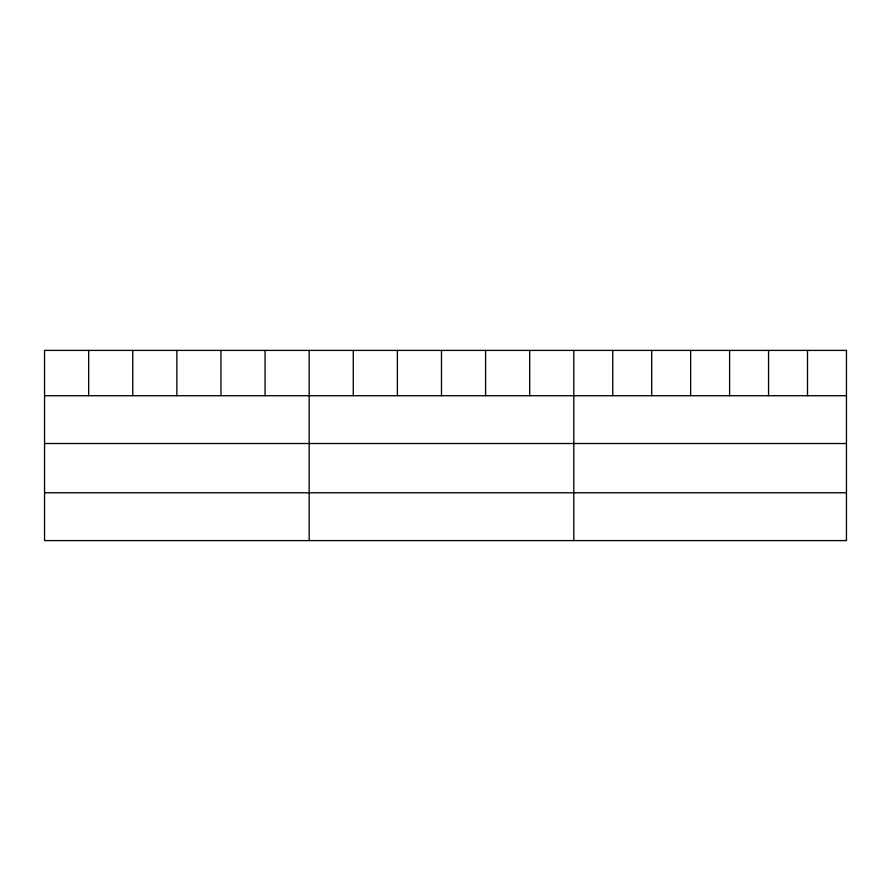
<?xml version="1.0" encoding="UTF-8"?>
<svg xmlns="http://www.w3.org/2000/svg" width="891" height="891" viewBox="0 0 891 891"><rect width="100%" height="100%" fill="white"/><g stroke="black" fill="none" stroke-linecap="round" stroke-linejoin="round"><path stroke-width="1.34" d="M44.55 395.715L846.45 395.715M44.55 443.518L846.45 443.518M44.55 492.779L846.45 492.779M807.502 350.408L807.502 395.715M768.554 350.408L768.554 395.715M729.606 350.408L729.606 395.715M690.648 350.408L690.648 395.715M651.7 350.408L651.7 395.715M612.752 350.408L612.752 395.715M573.804 350.408L573.804 540.592M529.7 350.408L529.7 395.715M485.595 350.408L485.595 395.715M441.49 350.408L441.49 395.715M397.386 350.408L397.386 395.715M353.281 350.408L353.281 395.715M309.177 350.408L309.177 540.592M265.072 350.408L265.072 395.715M220.968 350.408L220.968 395.715M176.864 350.408L176.864 395.715M132.759 350.408L132.759 395.715M88.654 350.408L88.654 395.715M846.45 350.408L44.55 350.408L44.55 540.592L846.45 540.592L846.45 350.408"/></g></svg>
